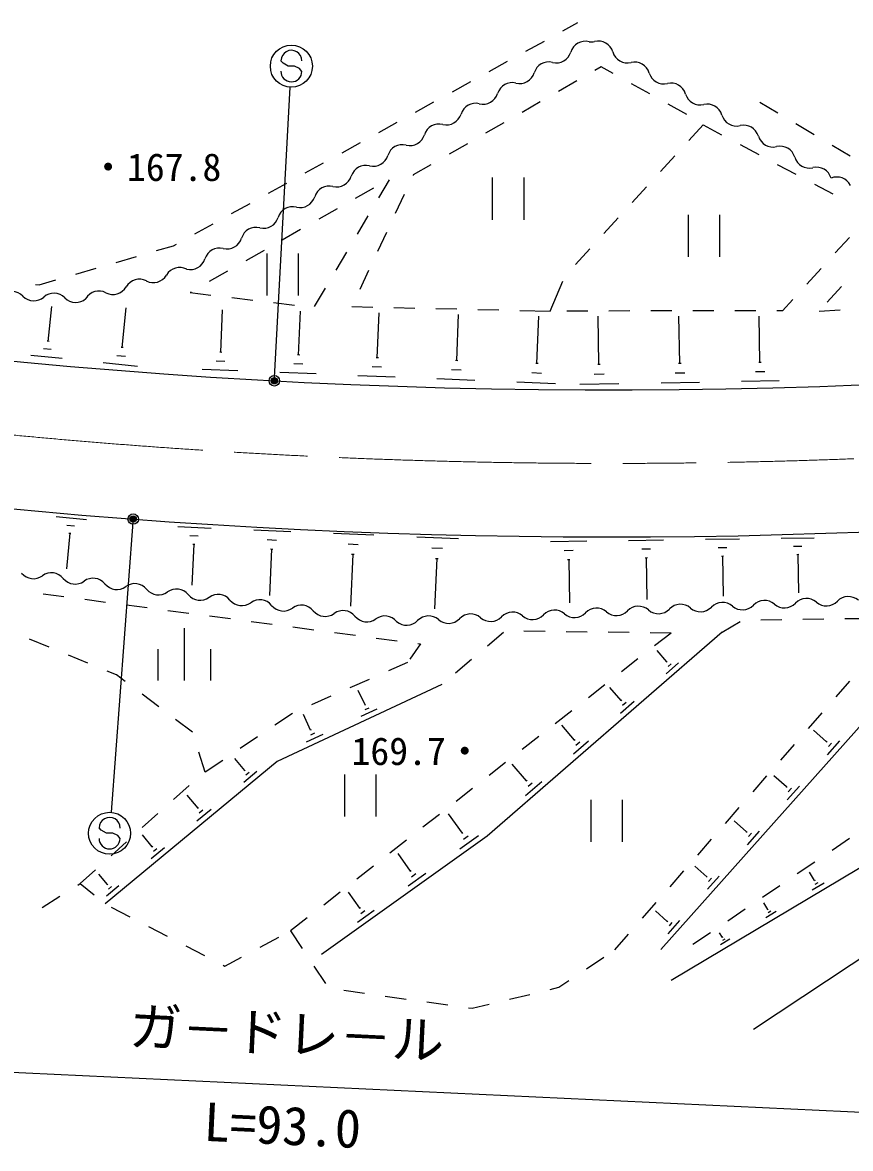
# Model space of a CAD drawing. Units: millimetres, scale not verified. Extents: x 40000 to 680000, y 20000 to 380000.
# Drawn here: x 423871 to 463278, y 233145 to 286744 of the extents above; entities that cross this region are included whole.
import ezdxf
from ezdxf.enums import TextEntityAlignment as Align

# ---------------------------------------------------------------- set-up
doc = ezdxf.new("R2010")
doc.units = ezdxf.units.MM
doc.header["$LTSCALE"] = 1000
doc.header["$PDMODE"] = 32
doc.header["$PDSIZE"] = 500
doc.linetypes.add('CHAIN', pattern=[18.5, 12, -1.5, 3.5, -1.5])
for name, color, linetype, lineweight in [('S-BGD', 7, 'Continuous', 25), ('S-BMK', 2, 'CHAIN', 13), ('S-STR-STRC', 7, 'Continuous', 25)]:
    doc.layers.add(name, color=color, linetype=linetype, lineweight=lineweight)
doc.styles.add('@ＭＳ ゴシック', font='')
doc.styles.add('ＭＳ ゴシック', font='')
doc.styles.get('@ＭＳ ゴシック').set_extended_font_data('@MS Gothic')
doc.styles.get('ＭＳ ゴシック').set_extended_font_data('MS Gothic')

msp = doc.modelspace()

# ---------------------------------------------------------------- linework, layer by layer
at = {"layer": 'S-BGD'}
for p, q in [((449584, 286347), (450302, 286744)), ((447833, 285381), (448708, 285864)), ((446082, 284414), (446957, 284898)), ((451412, 284632), (451114, 284461)), ((451986, 284314), (451412, 284632)), ((444331, 283448), (445206, 283931)), ((450247, 283962), (449380, 283464)), ((453734, 283342), (452860, 283828)), ((442580, 282481), (443455, 282964)), ((448513, 282966), (447646, 282467)), ((455482, 282371), (454608, 282857)), ((458964, 282950), (459824, 282440)), ((440829, 281515), (441704, 281998)), ((446779, 281969), (445912, 281471)), ((455588, 281132), (456262, 281870)), ((456262, 281870), (457145, 281401)), ((460684, 281930), (461545, 281420)), ((439078, 280548), (439953, 281031)), ((445045, 280973), (444178, 280474)), ((458028, 280931), (458911, 280462)), ((462405, 280910), (463265, 280400)), ((454239, 279655), (454914, 280393)), ((437327, 279581), (438203, 280065)), ((443311, 279976), (442467, 279490)), ((459794, 279992), (460677, 279523)), ((440831, 278396), (441340, 279256)), ((442467, 279490), (442456, 279467)), ((446226, 279359), (446226, 277359)), ((447726, 279359), (447726, 277359)), ((435576, 278615), (436452, 279098)), ((440578, 278866), (439710, 278371)), ((452891, 278178), (453565, 278917)), ((461560, 279054), (462443, 278584)), ((442033, 278561), (441610, 277655)), ((433825, 277648), (434701, 278132)), ((438841, 277876), (437972, 277380)), ((432074, 276682), (432950, 277165)), ((439812, 276675), (440322, 277535)), ((451542, 276701), (452216, 277440)), ((455550, 277587), (455550, 275587)), ((457050, 277587), (457050, 275587)), ((437104, 276885), (436235, 276390)), ((441187, 276748), (440764, 275842)), ((430253, 275885), (431051, 276117)), ((431051, 276117), (431199, 276198)), ((463224, 276512), (462550, 275773)), ((428333, 275326), (429293, 275605)), ((435366, 275894), (434497, 275399)), ((435498, 275749), (435498, 273749)), ((436998, 275749), (436998, 273749)), ((438794, 274954), (439303, 275814)), ((450193, 275225), (450867, 275963)), ((426412, 274767), (427372, 275047)), ((461877, 275034), (461203, 274295)), ((424663, 274258), (425452, 274488)), ((433629, 274904), (432760, 274408)), ((440341, 274936), (439918, 274030)), ((448988, 273011), (449594, 274438)), ((424485, 274273), (424663, 274258)), ((431891, 273913), (431849, 273889)), ((437775, 273232), (438284, 274093)), ((462847, 274171), (462175, 273430)), ((431849, 273889), (432841, 273769)), ((433834, 273649), (434827, 273530)), ((435820, 273410), (436813, 273290)), ((460530, 273555), (460036, 273013)), ((425087, 271564), (425262, 273230)), ((428610, 271271), (428809, 273160)), ((433310, 271045), (433393, 273069)), ((437014, 270915), (437098, 272996)), ((439540, 273220), (440540, 273198)), ((440756, 270783), (440842, 272922)), ((441540, 273176), (442540, 273154)), ((443539, 273131), (444539, 273109)), ((444537, 270649), (444626, 272847)), ((445539, 273087), (446539, 273065)), ((447538, 273043), (448988, 273011)), ((450770, 273011), (449770, 273011)), ((452770, 273012), (451770, 273011)), ((454770, 273012), (453770, 273012)), ((456770, 273012), (455770, 273012)), ((458770, 273013), (457770, 273012)), ((460036, 273013), (459770, 273013)), ((461795, 273011), (462793, 273074)), ((448355, 270516), (448447, 272772)), ((451308, 270458), (451267, 272761)), ((455157, 270509), (455116, 272761)), ((458971, 270560), (458932, 272761)), ((425234, 271174), (424863, 271213)), ((425134, 271559), (425041, 271569)), ((428661, 271266), (428559, 271277)), ((425751, 270744), (424267, 270900)), ((428772, 270840), (428362, 270884)), ((433363, 271043), (433258, 271048)), ((437068, 270913), (436960, 270917)), ((440811, 270780), (440700, 270785)), ((429343, 270367), (427705, 270539)), ((434123, 270164), (432429, 270233)), ((433505, 270613), (433082, 270631)), ((437213, 270473), (436780, 270490)), ((440959, 270331), (440516, 270349)), ((444745, 270187), (444292, 270205)), ((444593, 270647), (444480, 270651)), ((448413, 270514), (448297, 270519)), ((451366, 270459), (451250, 270457)), ((455214, 270510), (455100, 270508)), ((459027, 270561), (458915, 270559)), ((437845, 270013), (436112, 270084)), ((441606, 269861), (439834, 269933)), ((445405, 269707), (443594, 269780)), ((449245, 269551), (447390, 269626)), ((448568, 270043), (448105, 270062)), ((451548, 269997), (451084, 269989)), ((456085, 269614), (454261, 269581)), ((455393, 270057), (454937, 270049)), ((459882, 269681), (458092, 269650)), ((459203, 270117), (458755, 270109)), ((452253, 269545), (450396, 269512)), ((425472, 263230), (426919, 263088)), ((425979, 262815), (426341, 262780)), ((431255, 262748), (432850, 262680)), ((426125, 262436), (425958, 260739)), ((426079, 262440), (426170, 262431)), ((431836, 262324), (432235, 262307)), ((434883, 262594), (436637, 262519)), ((435522, 262127), (435960, 262108)), ((438674, 262432), (440594, 262350)), ((442634, 262263), (444618, 262178)), ((452709, 262094), (454382, 262118)), ((456370, 262147), (457989, 262170)), ((459977, 262199), (461544, 262221)), ((432019, 261917), (431935, 259955)), ((431969, 261919), (432069, 261915)), ((435723, 261679), (435628, 259471)), ((435668, 261682), (435777, 261677)), ((439373, 261921), (439853, 261901)), ((443357, 261735), (443853, 261714)), ((448993, 262040), (450722, 262065)), ((449648, 261618), (450080, 261624)), ((453342, 261685), (453761, 261691)), ((456983, 261751), (457388, 261756)), ((460570, 261816), (460962, 261821)), ((439593, 261431), (439488, 258966)), ((439533, 261433), (439653, 261428)), ((443584, 261229), (443482, 258838)), ((443522, 261231), (443646, 261226)), ((449816, 261188), (449924, 261189)), ((449870, 261189), (449900, 259121)), ((453505, 261268), (453610, 261270)), ((453558, 261269), (453586, 259283)), ((457141, 261348), (457242, 261349)), ((457191, 261349), (457219, 259443)), ((460723, 261426), (460821, 261428)), ((460772, 261427), (460798, 259600)), ((424847, 259554), (425838, 259422)), ((426829, 259290), (427820, 259158)), ((428812, 259026), (429803, 258894)), ((430794, 258762), (431785, 258630)), ((432777, 258498), (433768, 258366)), ((468650, 258779), (454254, 242616)), ((461011, 258341), (462011, 258354)), ((463011, 258367), (464011, 258380)), ((431576, 255416), (431576, 257916)), ((434759, 258234), (435750, 258102)), ((436741, 257970), (437733, 257838)), ((457167, 257729), (458031, 258233)), ((459012, 258315), (460011, 258328)), ((425131, 257013), (424207, 257396)), ((438724, 257705), (439715, 257573)), ((440706, 257441), (441698, 257309)), ((457167, 257729), (445988, 248016)), ((446765, 257706), (446001, 257060)), ((448739, 257753), (447739, 257765)), ((450739, 257730), (449739, 257742)), ((452739, 257707), (451739, 257718)), ((454739, 257683), (453739, 257695)), ((454739, 257683), (453951, 257067)), ((430326, 255416), (430326, 256916)), ((432826, 255416), (432826, 256916)), ((442811, 257161), (442312, 256440)), ((442689, 257177), (442811, 257161)), ((454539, 256304), (454071, 256843)), ((426979, 256249), (426055, 256631)), ((442201, 256280), (441286, 255878)), ((445238, 256414), (444474, 255768)), ((453164, 256450), (452377, 255833)), ((455100, 256265), (454500, 255743)), ((454558, 256320), (454520, 256288)), ((454745, 256219), (454594, 256089)), ((428340, 255686), (427903, 255866)), ((428761, 255368), (428340, 255686)), ((443830, 255224), (435992, 251569)), ((440370, 255476), (439454, 255074)), ((451590, 255217), (450802, 254600)), ((463234, 255393), (462576, 254640)), ((430358, 254164), (429560, 254766)), ((438539, 254672), (437623, 254271)), ((440176, 254258), (439853, 254951)), ((452371, 254467), (451831, 255088)), ((440200, 254269), (440152, 254247)), ((440359, 254112), (440170, 254024)), ((452982, 254424), (452328, 253855)), ((452391, 254485), (452350, 254449)), ((452595, 254375), (452431, 254232)), ((431955, 252960), (431156, 253562)), ((436715, 253855), (435885, 253297)), ((437582, 253064), (437240, 253796)), ((440733, 254055), (439973, 253701)), ((450015, 253984), (449228, 253367)), ((461917, 253887), (461259, 253135)), ((437606, 253075), (437557, 253052)), ((450146, 252583), (449533, 253289)), ((462137, 252507), (461522, 253055)), ((435056, 252738), (434226, 252180)), ((438157, 252854), (437372, 252488)), ((437771, 252913), (437575, 252822)), ((448441, 252750), (447653, 252134)), ((450810, 252537), (450100, 251920)), ((450168, 252602), (450124, 252564)), ((450389, 252483), (450212, 252328)), ((462155, 252528), (462118, 252487)), ((462762, 252543), (462173, 251882)), ((432567, 251063), (432270, 252018)), ((460601, 252382), (459942, 251629)), ((462376, 252443), (462229, 252277)), ((435992, 251569), (427802, 244788)), ((433397, 251621), (432567, 251063)), ((434452, 251140), (433978, 251713)), ((446866, 251517), (446079, 250900)), ((447864, 250650), (447176, 251443)), ((435018, 251086), (434399, 250574)), ((434472, 251156), (434433, 251124)), ((434658, 251049), (434503, 250921)), ((439192, 250948), (439192, 248948)), ((440692, 250948), (440692, 248948)), ((459284, 250877), (458626, 250124)), ((460228, 250355), (459628, 250890)), ((431800, 250424), (431057, 249755)), ((448581, 250600), (447814, 249934)), ((447888, 250671), (447840, 250629)), ((448127, 250542), (447935, 250375)), ((460246, 250375), (460210, 250334)), ((460844, 250390), (460264, 249739)), ((432223, 249344), (431710, 249964)), ((445292, 250284), (444504, 249667)), ((460464, 250291), (460319, 250128)), ((432843, 249286), (432165, 248725)), ((432245, 249362), (432202, 249327)), ((432449, 249245), (432279, 249105)), ((450918, 249739), (450918, 247739)), ((452418, 249739), (452418, 247739)), ((457968, 249371), (457309, 248618)), ((430313, 249086), (429570, 248418)), ((443717, 249051), (442930, 248434)), ((444806, 248155), (444150, 249072)), ((467755, 248898), (454738, 241147)), ((458329, 248212), (457742, 248734)), ((444834, 248175), (444778, 248135)), ((458346, 248232), (458311, 248192)), ((458935, 248247), (458364, 247606)), ((428827, 247749), (428083, 247080)), ((430048, 247509), (429584, 248069)), ((445988, 248016), (438107, 242380)), ((442143, 247817), (441355, 247201)), ((445574, 248027), (444678, 247387)), ((445078, 248011), (444854, 247851)), ((456651, 247866), (455993, 247113)), ((458560, 248149), (458417, 247989)), ((463232, 247895), (462404, 247334)), ((430631, 247454), (429993, 246926)), ((430068, 247526), (430028, 247493)), ((430259, 247416), (430100, 247284)), ((442340, 246350), (441742, 247186)), ((440568, 246584), (439781, 245967)), ((456437, 246079), (455866, 246588)), ((461576, 246773), (460748, 246213)), ((427340, 246411), (426613, 245756)), ((427911, 245707), (427496, 246208)), ((443061, 246230), (442220, 245629)), ((442366, 246369), (442314, 246331)), ((442596, 246215), (442385, 246065)), ((455334, 246360), (454676, 245607)), ((456455, 246099), (456420, 246059)), ((457035, 246114), (456472, 245482)), ((470172, 246453), (458663, 238811)), ((461573, 245894), (461329, 246304)), ((426496, 245684), (426613, 245756)), ((426613, 245756), (427282, 245212)), ((428458, 245655), (427860, 245160)), ((427930, 245722), (427892, 245691)), ((428110, 245619), (427960, 245495)), ((456666, 246017), (456525, 245859)), ((459920, 245652), (459092, 245091)), ((462028, 245779), (461457, 245439)), ((461591, 245905), (461555, 245884)), ((461729, 245794), (461586, 245709)), ((424800, 244624), (425648, 245154)), ((438994, 245351), (438206, 244734)), ((439928, 244584), (439386, 245341)), ((428094, 244636), (428981, 244175)), ((440603, 244472), (439816, 243909)), ((439952, 244602), (439903, 244567)), ((440167, 244458), (439970, 244317)), ((454018, 244855), (453359, 244102)), ((454555, 243956), (453997, 244452)), ((458264, 244531), (457436, 243970)), ((459345, 244523), (459159, 244835)), ((459747, 244421), (459243, 244120)), ((459361, 244532), (459329, 244513)), ((459483, 244434), (459357, 244359)), ((437419, 244118), (436632, 243501)), ((454572, 243975), (454537, 243936)), ((455143, 243990), (454589, 243367)), ((454779, 243895), (454641, 243739)), ((429868, 243714), (430756, 243252)), ((436632, 243501), (437182, 242666)), ((452701, 243349), (452043, 242597)), ((456608, 243409), (455780, 242849)), ((457181, 243191), (457051, 243408)), ((435183, 242728), (436065, 243198)), ((457532, 243102), (457092, 242840)), ((457195, 243199), (457167, 243182)), ((457301, 243113), (457191, 243048)), ((431643, 242791), (432530, 242330)), ((433418, 241869), (433496, 241828)), ((433496, 241828), (434300, 242257)), ((437733, 241831), (438284, 240997)), ((450710, 241700), (451540, 242258)), ((439158, 240675), (440149, 240537)), ((448991, 240718), (449398, 240816)), ((449398, 240816), (449880, 241141)), ((441139, 240398), (442129, 240259)), ((447048, 240247), (448020, 240482)), ((443120, 240121), (444110, 239982)), ((445101, 239843), (445278, 239818)), ((445278, 239818), (446076, 240012))]:
    msp.add_line(p, q, dxfattribs=at)
for centre, radius, start, end in [((450659, 285125), 725, 75.8687, 163.0743), ((450932, 286547), 725, 262.4145, 283.5615), ((451272, 285137), 725, 16.3558, 103.5615), ((449272, 285547), 725, 255.8687, 343.0743), ((452663, 285545), 725, 196.3558, 283.5615), ((448918, 284141), 725, 75.8687, 163.0743), ((453003, 284136), 725, 16.3558, 103.5615), ((451863, 565755), 296500, 251.63145, 279.28022), ((447531, 284563), 725, 255.8687, 343.0743), ((454395, 284544), 725, 196.3558, 283.5615), ((447177, 283157), 725, 75.8687, 163.0743), ((454735, 283135), 725, 16.3558, 103.5615), ((445790, 283579), 725, 255.8687, 343.0743), ((456126, 283543), 725, 196.3558, 283.5615), ((445436, 282173), 725, 75.8687, 163.0743), ((456466, 282133), 725, 16.3558, 103.5615), ((444049, 282595), 725, 255.8687, 343.0743), ((457857, 282542), 725, 196.3558, 283.5615), ((442307, 281611), 725, 255.8687, 343.0743), ((443695, 281189), 725, 75.8687, 163.0743), ((458197, 281132), 725, 16.3558, 103.5615), ((441953, 280205), 725, 75.8687, 163.0743), ((459589, 281540), 725, 196.3558, 283.5615), ((440566, 280627), 725, 255.8687, 343.0743), ((459929, 280131), 725, 16.3558, 103.5615), ((461320, 280539), 725, 196.3558, 283.5615), ((440212, 279221), 725, 75.8687, 163.0743), ((461660, 279130), 725, 16.3558, 103.5615), ((438825, 279643), 725, 255.8687, 343.0743), ((462632, 278664), 725, 27.0192, 112.4208), ((438471, 278237), 725, 75.8687, 163.0743), ((437084, 278659), 725, 255.8687, 343.0743), ((436730, 277253), 725, 75.8687, 163.0743), ((435343, 277675), 725, 255.8687, 343.0743), ((434989, 276269), 725, 75.8687, 163.0743), ((433601, 276691), 725, 255.8687, 343.0743), ((433247, 275285), 725, 75.8687, 163.0743), ((431351, 274360), 725, 62.687, 149.8926), ((431860, 275707), 725, 255.8687, 343.0743), ((429431, 273799), 725, 62.687, 149.8926), ((430096, 275087), 725, 242.687, 329.8926), ((451863, 565755), 303500, 253.81124, 279.03786), ((423367, 273210), 725, 44.2293, 131.435), ((427511, 273238), 725, 62.687, 149.8926), ((428176, 274526), 725, 242.687, 329.8926), ((424406, 274221), 725, 224.2293, 311.435), ((425365, 273134), 725, 44.2293, 131.435), ((426404, 274145), 725, 224.2293, 311.435), ((424389, 260992), 725, 219.0266, 306.2322), ((425246, 259823), 725, 39.0266, 126.2322), ((426373, 260736), 725, 219.0266, 306.2322), ((427230, 259566), 725, 39.0266, 126.2322), ((428356, 260479), 725, 219.0266, 306.2322), ((429213, 259310), 725, 39.0266, 126.2322), ((430339, 260223), 725, 219.0266, 306.2322), ((431197, 259053), 725, 39.0266, 126.2322), ((432323, 259966), 725, 219.0266, 306.2322), ((433180, 258796), 725, 39.0266, 126.2322), ((434306, 259710), 725, 219.0266, 306.2322), ((435163, 258540), 725, 39.0266, 126.2322), ((436290, 259453), 725, 219.0266, 306.2322), ((437147, 258283), 725, 39.0266, 126.2322), ((453189, 258232), 725, 49.0398, 136.2454), ((455187, 258325), 725, 49.0398, 136.2454), ((456137, 259420), 725, 229.0398, 316.2454), ((457185, 258417), 725, 49.0398, 136.2454), ((458135, 259512), 725, 229.0398, 316.2454), ((459183, 258509), 725, 49.0398, 136.2454), ((460133, 259604), 725, 229.0398, 316.2454), ((461181, 258601), 725, 49.0398, 136.2454), ((462131, 259696), 725, 229.0398, 316.2454), ((463178, 258694), 725, 49.0398, 136.2454), ((438273, 259196), 725, 219.0266, 306.2322), ((439130, 258027), 725, 39.0266, 126.2322), ((440257, 258940), 725, 219.0266, 306.2322), ((441114, 257770), 725, 39.0266, 126.2322), ((443200, 257771), 725, 49.0398, 136.2454), ((444150, 258866), 725, 229.0398, 316.2454), ((445198, 257864), 725, 49.0398, 136.2454), ((446148, 258959), 725, 229.0398, 316.2454), ((447195, 257956), 725, 49.0398, 136.2454), ((448146, 259051), 725, 229.0398, 316.2454), ((449193, 258048), 725, 49.0398, 136.2454), ((450144, 259143), 725, 229.0398, 316.2454), ((451191, 258140), 725, 49.0398, 136.2454), ((452142, 259235), 725, 229.0398, 316.2454), ((454140, 259327), 725, 229.0398, 316.2454), ((442152, 258774), 725, 229.0398, 316.2454)]:
    msp.add_arc(centre, radius, start, end, dxfattribs=at)
at = {"layer": 'S-BMK'}
msp.add_arc((451863, 565755), 300000, 253.39809, 272.21018, dxfattribs=at)
at = {"layer": 'S-STR-STRC'}
for p, q in [((436270, 284806), (436171, 284925)), ((436515, 284667), (436270, 284806)), ((436816, 284665), (436515, 284667)), ((437061, 284553), (436816, 284665)), ((437167, 284417), (437061, 284553)), ((435864, 269838), (436612, 283667)), ((429126, 262958), (428089, 249147)), ((427619, 248290), (427520, 248408)), ((427864, 248151), (427619, 248290)), ((428165, 248148), (427864, 248151)), ((428410, 248037), (428165, 248148)), ((428516, 247900), (428410, 248037)), ((385524, 238558), (487147, 233771))]:
    msp.add_line(p, q, dxfattribs=at)
for centre, radius in [((436666, 284666), 1000), ((435856, 269688), 150), ((435856, 269688), 120), ((435856, 269688), 90), ((435856, 269688), 60), ((435856, 269688), 30), ((429138, 263107), 150), ((429138, 263107), 120), ((429138, 263107), 90), ((429138, 263107), 60), ((429138, 263107), 30), ((428014, 248150), 1000)]:
    msp.add_circle(centre, radius, dxfattribs=at)
for centre, start, end in [((436671, 284921), 359.5549, 179.5549), ((436667, 284421), 179.5549, 359.5549), ((428020, 248404), 359.5549, 179.5549), ((428016, 247904), 179.5549, 359.5549)]:
    msp.add_arc(centre, 500, start, end, dxfattribs=at)
for p in [(435856, 269688), (429138, 263107)]:
    msp.add_point(p, dxfattribs=at)

# ---------------------------------------------------------------- texts
at = {"layer": 'S-BGD', "style": 'ＭＳ ゴシック'}
for s, p in [('・167.8', (427044, 279861)), ('169.7・', (439528, 252058))]:
    msp.add_text(s, height=1320, dxfattribs=at).set_placement(p, align=Align.MIDDLE_LEFT)
at = {"layer": 'S-STR-STRC', "style": 'ＭＳ ゴシック'}
msp.add_text('ガ－ドレ－ル', height=1833, rotation=357.303, dxfattribs=at).set_placement((436382, 237164), align=Align.BOTTOM_CENTER)
at = {"layer": 'S-STR-STRC', "style": '@ＭＳ ゴシック'}
msp.add_text('L=93.0', height=1833, rotation=357.303, dxfattribs=at).set_placement((436288, 235166), align=Align.TOP_CENTER)

doc.saveas('drawing.dxf')
